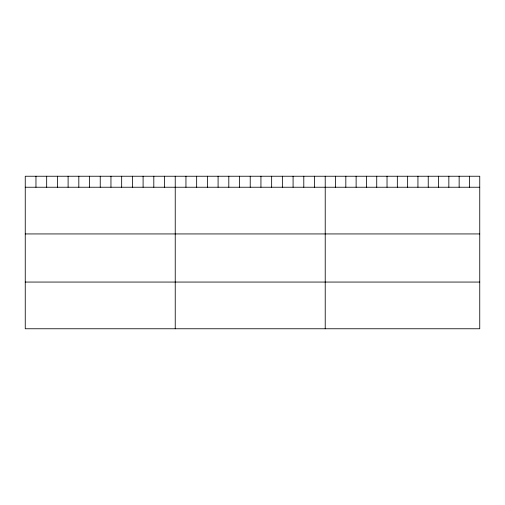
<?xml version="1.0" encoding="UTF-8"?>
<svg xmlns="http://www.w3.org/2000/svg" width="505" height="505" viewBox="0 0 505 505"><rect width="100%" height="100%" fill="white"/><g stroke="black" fill="none" stroke-linecap="round" stroke-linejoin="round"><path stroke-width="0.76" d="M479.75 187.235L479.75 328.761L25.25 328.761L25.25 176.239L479.75 176.239L479.75 187.235L25.25 187.235M25.25 233.935L479.75 233.935M25.25 282.061L479.75 282.061M469.448 176.239L469.448 187.235M459.146 176.239L459.146 187.235M448.844 176.239L448.844 187.235M438.542 176.239L438.542 187.235M428.24 176.239L428.24 187.235M417.938 176.239L417.938 187.235M407.636 176.239L407.636 187.235M397.334 176.239L397.334 187.235M387.032 176.239L387.032 187.235M376.73 176.239L376.73 187.235M366.428 176.239L366.428 187.235M356.126 176.239L356.126 187.235M345.824 176.239L345.824 187.235M335.522 176.239L335.522 187.235M325.22 176.239L325.22 328.761M314.508 176.239L314.508 187.235M303.795 176.239L303.795 187.235M293.083 176.239L293.083 187.235M282.364 176.239L282.364 187.235M271.652 176.239L271.652 187.235M260.94 176.239L260.94 187.235M250.227 176.239L250.227 187.235M239.515 176.239L239.515 187.235M228.803 176.239L228.803 187.235M218.091 176.239L218.091 187.235M207.372 176.239L207.372 187.235M196.66 176.239L196.66 187.235M185.947 176.239L185.947 187.235M175.235 176.239L175.235 328.761M164.523 176.239L164.523 187.235M153.81 176.239L153.81 187.235M143.098 176.239L143.098 187.235M132.379 176.239L132.379 187.235M121.667 176.239L121.667 187.235M110.955 176.239L110.955 187.235M100.243 176.239L100.243 187.235M89.53 176.239L89.53 187.235M78.818 176.239L78.818 187.235M68.106 176.239L68.106 187.235M57.387 176.239L57.387 187.235M46.675 176.239L46.675 187.235M35.962 176.239L35.962 187.235"/></g></svg>
